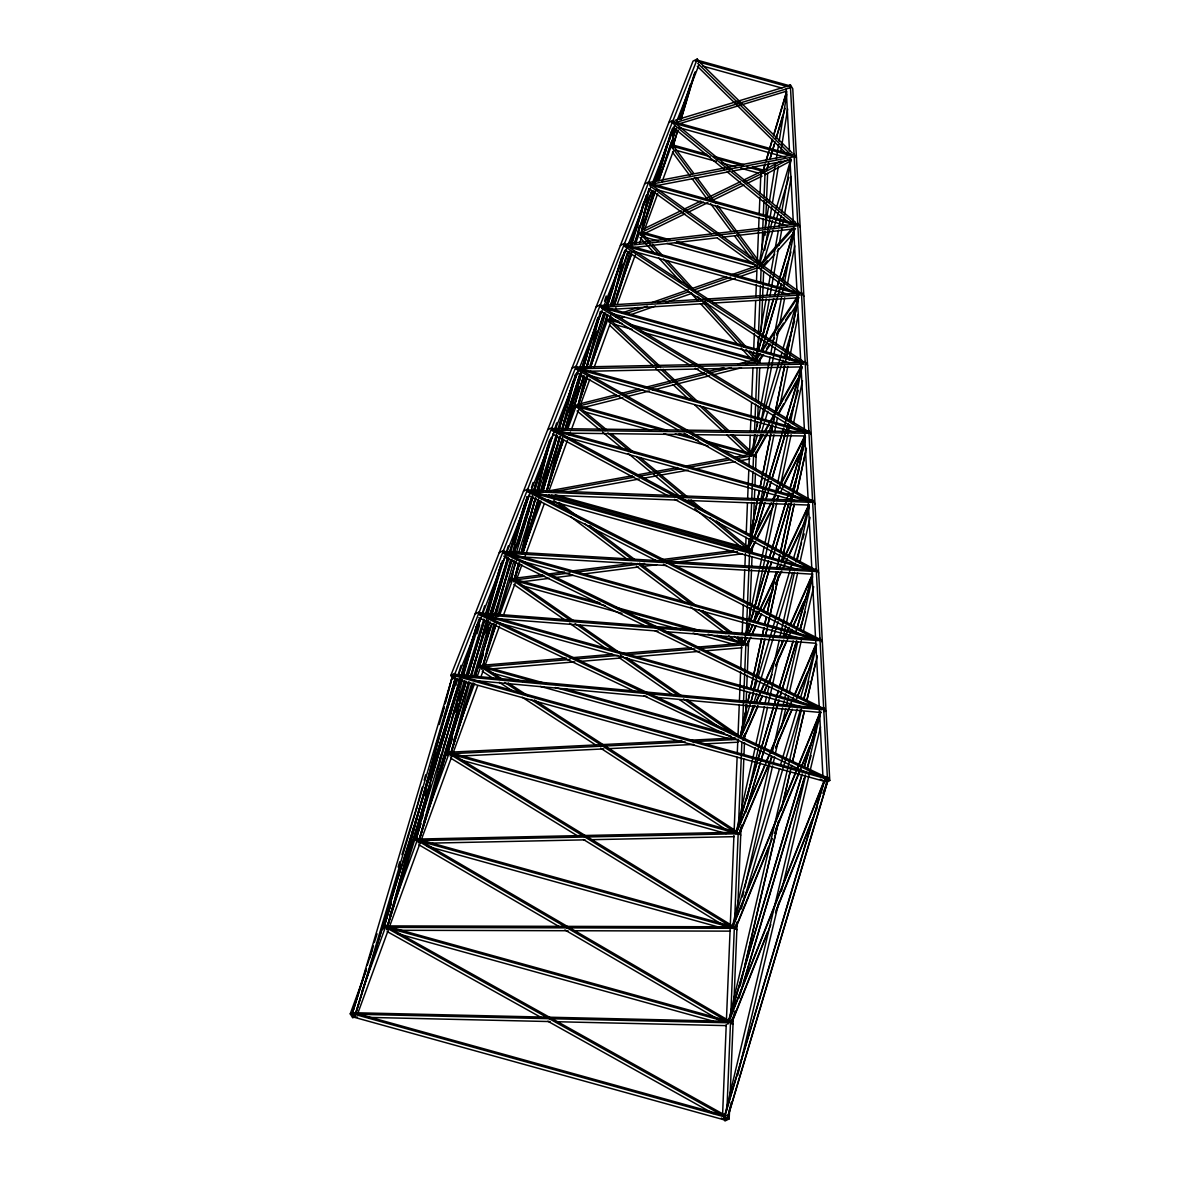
<?xml version="1.0" encoding="UTF-8"?>
<svg xmlns="http://www.w3.org/2000/svg" width="1180" height="1180" viewBox="0 0 1180 1180"><rect width="100%" height="100%" fill="white"/><g stroke="black" fill="none" stroke-linecap="round" stroke-linejoin="round"><path stroke-width="1.5" d="M669.724 139.152L669.871 135.597M672.556 148.547L673.411 127.175M673.043 145.391L673.765 127.573M722.632 1113.64L726.246 1024.535M726.393 1020.907L730.169 928.159M730.243 926.344L733.945 835.425M734.167 829.968L737.117 757.236M737.264 753.592L737.795 740.863M738.016 735.42L739.27 704.504M739.418 700.861L740.598 671.774M740.745 668.131L741.704 644.501M741.851 640.858L741.999 637.215M742.146 633.586L743.341 604.485M743.489 600.856L744.742 569.94M744.89 566.312L745.406 553.582M745.553 549.939L746.07 537.21M746.217 533.567L747.471 502.665M747.619 499.022L748.813 469.935M748.961 466.292L749.33 457.206M749.551 451.748L750.215 435.376M750.362 431.747L750.878 419.018M751.026 415.375L751.542 402.646M751.69 399.017L752.943 368.101M753.46 355.372L753.607 351.729M753.755 348.1L754.359 333.557M754.507 329.913L755.687 300.826M755.834 297.183L756.351 284.454M756.498 280.81L757.014 268.096M757.309 260.81L759.079 217.179M759.227 213.536L759.905 197.178M760.053 193.535L760.938 171.72M752.147 451.837L752.294 448.194M726.939 1109.716L730.568 1020.612M730.715 1016.983L734.403 926.049M734.771 916.963L738.178 833.316M738.547 824.23L741.881 742.397M742.323 731.482L745.863 644.206M746.232 635.12L749.713 549.644M750.303 535.101L751.63 502.37M751.778 498.742L752.899 471.454M753.047 467.826L753.563 455.097M754.005 444.182L754.374 435.096M754.522 431.452L755.628 404.18M755.775 400.536L757.103 367.806M757.25 364.178L757.398 360.534M757.855 349.634L758.371 336.905M758.519 333.262L760.436 285.988M760.584 282.344L761.174 267.801M761.911 249.614L762.649 231.428M762.796 227.799L763.165 218.698M763.327 215.07L763.917 200.526M764.065 196.883L765.024 173.239M724.933 1121L729.166 1118.891L729.55 1109.805M730.14 1095.261L733.237 1018.886M733.975 1000.699L737.161 922.509M737.825 906.137L741.011 827.947M741.748 809.775L743.813 758.858M743.961 755.215L744.477 742.486M744.624 738.857L744.772 735.214M745.583 715.213L746.04 704.298M746.188 700.669L746.557 691.569M746.704 687.94L747.22 675.211M747.368 671.568L748.622 640.652M749.433 620.65L749.949 607.921M750.097 604.293L751.513 569.734M751.66 566.105L752.029 557.019M752.471 546.104L752.25 551.562L750.613 549.069M753.283 526.103L754.241 502.459M754.389 498.83L754.758 489.73M754.905 486.101L755.421 473.372M755.569 469.728L756.306 451.542M757.354 426.083L757.501 422.455M757.649 418.812L758.165 406.082M758.312 402.454L759.713 367.894M760.082 358.808L759.935 362.452L758.298 359.959M761.188 331.536L763.637 271.533M765.112 235.159L765.26 231.516M765.407 227.888L767.62 173.327M759.256 264.099L764.537 231.516M765.156 227.961L768.637 206.19M769.213 202.562L775.658 162.752M776.293 159.182L778.594 144.653M779.183 141.04L786.794 93.987M764.788 250.101L771.823 206.677M772.443 203.107L778.254 166.867M780.644 152.441L787.635 108.958M637.893 233.006L639.147 225.823M641.345 213.241L642.908 204.243M640.755 235.381L648.912 188.623M757.25 353.528L754.861 362.142L766.174 298.791M351.876 1015.11L452.707 675.403L452.471 676.701L455.569 677.571L354.974 1015.965L351.876 1015.11L352.112 1013.812M353.012 1016.954L353.853 1014.121L726.128 1117.327L725.287 1120.145L353.012 1016.954L353.248 1015.656M454.433 675.727L454.669 674.429L826.959 777.62L826.723 778.918L825.882 781.735L453.592 678.544L454.433 675.727L826.723 778.918M696.657 61.36L696.893 60.062L789.966 85.86L789.73 87.158M755.156 360.549L754.92 361.862L761.72 338.999M766.779 295.398L768.121 287.92M768.726 284.542L770.378 275.25M770.983 271.872L778.417 230.248M779.065 226.619L781.057 215.527M781.662 212.149L791.072 159.418M762.841 335.798L769.36 299.351M769.95 295.974L778.402 248.67M779.007 245.293L781.957 228.758M782.561 225.38L783.904 217.902M784.508 214.524L791.293 176.513M725.287 1120.145L725.523 1118.847M727.264 1119.171L827.844 780.762L824.746 779.906L724.166 1118.301L727.264 1119.171L727.5 1117.858M819.318 640.563L819.554 639.265M824.156 711.584L824.392 710.286M827.844 780.762L828.08 779.464M751.306 455.229L755.185 434.815M755.805 431.688L757.619 422.145M758.238 419.018L770.112 356.965M770.732 353.853L781.573 297.227M782.192 294.1L794.76 228.433M759.669 428.694L775.29 347.23M775.702 344.914L778.756 329.117M779.803 323.689L784.73 297.847M787.444 283.864L794.73 245.838M747.56 549.157L749.743 538.375M750.465 534.776L759.183 491.632M760.274 486.234L770.82 434.093M771.558 430.508L772.635 425.11M773.372 421.511L774.463 416.112M775.555 410.728L784.641 365.785M785.364 362.186L786.824 354.988M787.547 351.389L798.093 299.263M747.456 549.88L749.625 539.098M750.362 535.499L759.448 490.555M760.171 486.957L770.717 434.815M771.44 431.231L772.531 425.832M773.269 422.233L784.538 366.508M786.352 357.511L798.344 298.186M756.424 521.767L765.26 477.9M765.879 475.024L773.977 434.756M774.596 431.88L777.502 417.499M780.054 404.917L787.798 366.434M789.14 359.959L798.344 314.293M743.592 644.531L748.15 622.937M748.666 620.208L759.286 569.837M759.905 567.167L764.227 546.443M764.832 543.774L777.119 485.275M777.738 482.605L789.877 425.021M790.63 421.422L801.766 368.322M753.194 614.618L776.706 503.078M777.237 500.335L778.225 495.88M780.88 483.284L791.116 434.697M793.403 423.9L802.503 380.727M445.037 703.914L452.84 674.872M606.181 319.795L606.948 316.284M613.054 288.127L614.574 281.076M608.969 322.184L610.488 315.134M612.597 305.074L624.22 251.768M740.317 736.246L746.984 705.64M747.766 702.041L749.728 693.044M750.908 687.645L752.87 678.648M753.651 675.034L761.513 639.029M762.295 635.43L763.858 628.232M764.64 624.633L766.218 617.435M767 613.836L776.027 572.418M776.809 568.819L777.989 563.421M778.771 559.822L779.951 554.423M780.732 550.824L790.939 504.007M791.721 500.409L793.299 493.211M794.081 489.612L805.453 437.397M740.14 737.367L747.191 704.962M747.987 701.363L749.949 692.365M750.731 688.751L761.72 638.351M762.501 634.751L764.08 627.553M764.861 623.94L766.425 616.742M767.207 613.143L776.234 571.74M777.015 568.141L779.774 555.529M780.555 551.93L793.108 494.317M793.904 490.718L805.276 438.518M753.666 690.138L755.628 681.14M756.41 677.541L764.655 639.737M765.437 636.138L767 628.925M767.797 625.326L769.36 618.128M770.142 614.529L778.785 574.925M781.912 560.515L782.709 556.916M783.49 553.317L794.081 504.701M796.825 492.104L805.468 452.5M742.884 739.86L743.666 736.261M751.129 702.056L764.861 639.044M765.643 635.445L778.594 576.032M781.735 561.636L794.302 504.022M796.648 493.225L806.456 448.208M735.892 833.788L755.156 747.796M755.775 744.742L764.389 706.599M764.994 703.546L766.602 696.377M767.192 694.047L768.8 686.893M769.596 683.308L779.242 640.312M779.847 637.244L794.494 572.226M796.898 561.474L808.934 507.725M747.058 798.683L767.531 707.307M768.136 704.254L778.771 657.142M781.175 646.404L782.384 641.02M783.181 637.436L785.806 625.429M786.396 623.114L797.636 572.949M799.848 562.727L810.07 517.4M732.028 928.409L771.499 756.277M772.148 753.076L782.591 707.867M783.255 704.667L784.243 700.699M784.892 697.498L785.718 693.914M786.293 691.731L797.798 641.522M800.512 629.368L812.607 576.976M735.17 929.147L736.409 923.763M742.574 896.874L743.798 891.49M744.624 887.906L772.576 765.967M773.402 762.383L774.626 757.014M775.29 753.814L778.741 739.078M781.204 728.326L785.733 708.59M786.382 705.404L788.609 696.053M789.258 692.852L801.353 640.46M803.241 631.89L813.684 586.667M728.178 1023.031L801.589 709.018M803.683 700.035L816.678 644.413M731.585 1022.234L732.426 1018.65M744.595 966.612L778.564 821.265M782.768 803.329L790.32 771.027M792.414 762.059L804.155 711.82M806.678 701.053L815.896 661.567M731.305 1023.768L732.574 1018.384M740.125 986.082L778.712 821M781.234 810.232L791.721 765.378M792.547 761.793L804.303 711.54M806.81 700.787L817.298 655.918M574.041 408.31L579.085 387.04M584.97 362.216L587.493 351.566M577.61 407.189L584.764 377.054M586.873 368.19L600.325 311.431M805.483 776.189L724.328 1117.622L727.455 1118.375L731.275 1102.297M807.061 769.198L820.793 711.835M737.648 1075.482L778.874 902.081M781.426 891.357L809.052 775.157M809.893 771.587L820.528 726.895M542.859 492.222L548.494 470.142M560.043 423.827L561.385 418.487M546.311 492.193L560.087 436.969M562.314 428.075L575.634 374.635M357.481 1017.145L353.808 1017.057L354.516 1014.21L728.812 1022.809M479.537 613.216L827.593 777.856L825.956 778.667L825.233 781.514L820.233 779.154M511.102 579.07L512.917 572.02M510.512 581.843L515.513 562.418M528.699 511.22L532.342 497.09M534.157 490.039L535.514 484.744M514.244 579.778L518.33 563.893M521.058 553.287L535.159 498.565M536.974 491.5L550.16 440.302M514.111 580.767L518.654 563.111M521.383 552.52L535.484 497.798M537.298 490.733L550.942 437.765M479.331 665.918L482.591 653.514M479.228 666.833L489.479 627.849M500.689 585.31L507.208 560.5M481.897 669.326L494.022 623.247M495.895 616.152L510.822 559.453M512.695 552.358L527.254 496.515M822.888 793.314L828.271 778.948M446.999 755.377L458.887 710.95M472.678 659.413L478.859 636.3M450.126 756.1L469.714 682.409M471.528 676.125L486.75 619.264M487.783 614.883L502.444 560.618M415.714 840.381L430.553 785.6M444.432 734.344L451.616 707.838M418.369 842.889L462.486 679.547M463.445 676.007L478.77 619.456M384.016 926.462L390.315 903.438M439.27 724.49L441.689 715.626M442.662 712.086L444.108 706.776M445.081 703.221L452.353 676.656M383.471 928.926L400.92 865.146M416.437 808.448L422.248 787.193M424.195 780.113L425.641 774.788M441.645 716.319L444.064 707.469M387.143 927.215L455.008 679.164M386.612 929.678L454.949 679.872M384.4 925.238L390.669 904.131M384.164 926.536L390.964 903.673M412.395 831.576L413.959 826.295M415.006 822.785L428.075 778.815M455.775 685.61L457.353 680.329M387.497 926.094L460.687 679.901M461.734 676.376L476.882 625.385M387.276 927.392L460.967 679.444M462.014 675.919L477.694 623.158M416.171 838.405L420.36 824.289M421.939 818.994L422.986 815.469M477.015 633.704L479.641 624.884M415.935 839.717L420.655 823.832M439.535 760.304L441.114 755.008M443.208 747.943L450.553 723.237M451.601 719.712L455.274 707.366M457.368 700.301L459.994 691.48M419.269 839.275L465.952 682.217M468.047 675.152L484.316 620.444M486.411 613.394L500.055 567.506M418.517 842.328L466.248 681.745M467.826 676.45L484.611 619.987M486.175 614.692L501.397 563.524M447.412 753.356L452.117 737.515M447.707 752.899L450.834 742.338M472.811 668.411L481.189 640.253M482.237 636.728L485.895 624.412M450.804 753.755L471.735 683.353M473.534 676.774L490.039 621.742M492.134 614.706L508.875 558.376M510.158 553.567L527.195 496.78M479.183 666.538L483.122 653.808M499.804 597.655L510.763 560.81M513.89 550.278L515.453 545.013M482.045 668.706L495.084 624.84M497.695 616.063L514.097 560.367M516.176 553.346L533.154 496.75M534.437 491.942L549.851 440.597M511.471 577.964L512.518 574.439M511.235 579.262L512.282 575.737M528.006 522.858L529.569 517.577M530.617 514.052L534.289 501.707M537.431 491.146L538.995 485.85M514.569 578.82L519.288 562.963M522.43 552.388L538.139 499.509M541.296 488.933L557.004 436.054M559.099 429.004L573.244 381.42M513.816 581.888L519.053 564.261M522.194 553.686L538.434 499.051M540.529 492.001L557.299 435.597M559.394 428.547L575.634 373.913M557.609 443.297L559.173 438.016M562.314 427.485L564.925 418.708M546.856 490.261L562.521 437.588M565.117 428.797L581.298 374.37M583.392 367.349L598.009 318.187M546.62 491.559L562.285 438.886M565.412 428.355L581.593 373.913M583.672 366.892L598.29 317.73M586.844 365.004L592.095 347.333M594.189 340.268L596.815 331.433M577.875 406.481L586.799 376.464M589.425 367.629L605.694 312.862M607.508 306.269L622.73 255.042M615.414 288.938L622.73 264.32M609.632 319.677L610.679 316.166M613.821 305.62L630.017 251.119M631.816 244.54L646.729 194.862M643.484 214.554L648.675 197.104M641.625 231.575L653.573 191.425M656.685 180.953L671.214 132.072M640.873 234.628L653.853 190.983M656.965 180.511L670.461 135.11M673.397 144.742L677.6 130.641M681.258 118.31L694.887 72.482L679.149 119.623M673.161 146.04L677.88 130.184M681.022 119.608L695.168 72.01M762.841 171.439L764.935 164.389M765.982 160.864L768.608 152.058M769.655 148.533L772.281 139.712M773.844 134.431L786.426 92.129M762.605 172.737L765.23 163.931M766.277 160.406L772.561 139.255M773.608 135.73L786.706 91.671M767 168.784L768.563 163.489M770.142 158.209L774.331 144.108M775.909 138.812L782.709 115.906M766.764 170.082L768.859 163.032M769.906 159.507L775.142 141.88M776.189 138.355L785.098 108.398M759.522 264.261L769.67 230.646M770.422 227.593L772.487 220.616M773.298 218.418L775.599 210.143M776.411 207.946L790.939 159.064M764.183 259.88L773.003 230.203M773.8 228.006L778.476 212.297M779.228 209.244L788.86 177.384M758.298 350.003L773.446 299.027M774.493 295.516L776.057 290.236M777.104 286.725L778.667 281.445M779.715 277.934L794.346 228.714M762.752 335.489L773.726 298.57M774.773 295.059L794.642 228.256M761.911 349.103L764.006 342.082M765.053 338.557L776.543 299.882M778.107 294.617L781.249 284.07M782.296 280.545L787.517 262.978M761.675 350.416L781.544 283.613M782.576 280.088L790.939 251.959M751.07 456.409L757.383 435.214M758.135 432.146L782.06 352.201M782.812 349.132L798.329 297.434M757.855 444.904L760.997 434.314M761.764 431.246L764.389 422.411M765.201 420.183L767.826 411.348M768.593 408.28L781.19 365.889M782.001 363.647L783.063 360.121M784.11 356.581L794.612 321.255M747.471 549.674L750.598 539.127M751.645 535.617L764.684 491.721M765.731 488.21L781.396 435.538M782.429 432.027L783.476 428.517M786.603 417.986L801.751 367.054M747.235 550.972L783.771 428.06M784.803 424.549L802.031 366.596M756.306 531.207L764.655 503.123M765.702 499.612L767.797 492.591M768.829 489.066L770.923 482.045M772.487 476.779L786.573 429.373M789.184 420.596L793.889 404.784M755.023 536.03L764.95 502.665M765.997 499.155L771.204 481.588M772.251 478.077L788.432 423.65M789.479 420.139L798.344 390.285M744.138 642.466L745.716 637.171M746.763 633.645L749.905 623.07M750.952 619.544L768.239 561.385M769.286 557.86L771.381 550.809M772.428 547.284L787.104 497.93M789.73 489.125L805.438 436.246M743.385 645.519L745.48 638.469M746.527 634.943L749.669 624.368M750.716 620.842L753.858 610.267M754.905 606.756L768.534 560.928M769.581 557.403L788.963 492.193M790.01 488.668L805.202 437.544M754.05 620.415L756.675 611.594M758.253 606.314L768.726 571.061M769.773 567.536L770.82 564.01M772.399 558.715L773.962 553.435M775.009 549.909L788.638 504.081M792.827 489.98L795.969 479.404M747.014 644.619L748.061 641.094M753.828 621.713L756.97 611.137M758.017 607.611L771.632 561.783M772.679 558.258L788.919 503.624M789.966 500.099L792.06 493.048M793.122 489.523L799.406 468.372M740.303 737.028L753.622 692.704M754.374 689.651L757.28 680.418M758.032 677.364L792.223 562.86M793.255 559.35L809.141 505.409M743.164 739.182L744.727 733.916M748.386 721.644L753.076 705.847M753.828 702.793L756.719 693.56M757.486 690.507L778.107 621.624M778.859 618.571L792.709 572.492M795.836 561.96L801.574 542.667M802.621 539.157L804.185 533.891M735.922 833.331L760.525 750.613M761.572 747.088L773.593 706.599M774.64 703.088L775.688 699.563M776.735 696.038L778.313 690.757M779.361 687.247L792.96 641.477M795.571 632.687L812.312 576.356M736.217 832.874L757.147 762.472M758.194 758.947L773.372 707.912M774.404 704.386L778.594 690.3M779.641 686.79L793.24 641.02M796.913 628.704L812.607 575.899M739.55 832.431L741.129 827.15M747.928 804.273L763.622 751.468M764.669 747.943L778.8 700.419M779.847 696.908L796.588 640.578M799.716 630.017L801.81 622.981M739.314 833.729L741.94 824.938M745.598 812.607L760.245 763.327M761.292 759.817L779.08 699.961M780.128 696.451L781.175 692.926M782.222 689.4L796.352 641.876M800.011 629.56L805.247 611.963M732.367 927.421L779.582 768.608M780.349 765.54L797.134 709.077M800.276 698.486L816.294 645.077M735.479 928.291L737.279 921.698M741.247 908.88L800.527 709.475M803.669 698.885L808.919 681.229M728.768 1020.685L801.943 774.493M804.037 767.457L820.233 712.941M728.532 1021.983L802.238 774.036M804.317 767L820.528 712.484M733.429 1016.275L734.993 1010.995M743.371 982.866L803.993 778.874M731.63 1022.854L733.724 1015.818M738.946 998.236L805.335 774.891M806.899 769.625L811.088 755.554M724.918 1115.248L824.451 780.363M728.016 1116.103L827.563 781.219M352.437 1012.72L366.125 968.869M367.216 965.358L372.157 949.576M374.34 942.569L377.084 933.793M446.055 712.838L456.454 679.518M351.891 1014.476L366.361 968.75M369.65 958.219L373.485 945.947M398.117 867.035L399.755 861.769M401.938 854.748L416.732 807.4M435.877 746.025L437.529 740.76M438.621 737.264L456.69 679.385M458.327 674.119L461.07 665.358M355.505 1013.679L459.522 680.491M461.159 675.226L476.484 626.123M460.303 678.603L355.195 1015.302L352.127 1014.343M461.395 675.093L476.72 625.99M383.913 927.465L391.347 903.084M425.213 795.615L426.865 790.335M430.169 779.788L445.022 732.323M463.194 674.311L480.806 618.054M481.912 614.544L484.67 605.753M386.981 928.439L464.33 680.801M465.982 675.521L483.874 619.028M485.526 613.762L501.5 562.772M415.699 840.588L420.906 823.389M455.952 712.528L458.71 703.767M459.817 700.256L465.879 680.963M468.091 673.942L473.047 658.16M487.93 610.798L505.025 556.414M506.677 551.149L508.329 545.883M419.549 838.419L468.622 682.291M470.274 677.04L487.93 620.901M490.128 613.88L507.769 557.756M509.436 552.491L524.864 503.373M418.767 841.576L468.947 681.952M470.599 676.686L488.24 620.547M490.438 613.541L508.093 557.403M509.745 552.137L525.174 503.019M447.132 754.182L450.996 741.925M522.799 514.465L527.224 500.468M447.5 753.696L452.471 737.957M485.614 632.967L488.373 624.22M491.691 613.718L501.072 583.982M513.772 543.729L529.245 494.745M531.457 487.738L533.109 482.487M451.291 751.675L472.841 683.441M475.039 676.435L491.618 623.955M494.922 613.452L512.046 559.217M514.259 552.211L531.384 497.975M534.142 489.228L549.615 440.228M450.553 754.699L473.195 682.969M475.407 675.963L491.986 623.468M494.745 614.721L511.869 560.485M514.067 553.479L532.298 495.748M533.95 490.497L547.756 446.748M479.301 666.803L483.195 654.517M517.71 545.721L528.847 510.616M542.195 468.504L553.332 433.414M554.998 428.148L556.68 422.882M482.355 667.821L496.264 623.955M498.624 615.798L516.309 560.78M518.669 552.624L535.927 498.226M538.021 492.34L556.385 434.432M557.639 429.786L573.642 380.034M511.176 578.938L512.282 575.442M511.102 579.896L512.784 574.645M543.479 478.416L549.629 459.168M550.736 455.672L556.886 436.423M568.052 401.436L577.536 371.685M515.336 576.474L519.23 564.232M523.138 551.975L539.334 501.235M542.682 490.747L559.984 436.512M562.226 429.505L580.088 373.514M582.315 366.523L597.95 317.538M514.141 580.929L519.731 563.435M523.079 552.933L539.821 500.453M542.623 491.691L559.925 437.456M562.712 428.709L580.575 372.733M582.256 367.481L596.21 323.733M569.247 411.024L572.049 402.306M576.519 388.368L581.003 374.414M583.245 367.437L584.926 362.216M592.773 337.805L594.455 332.583M595.576 329.087L601.181 311.653M604.529 301.195L606.21 295.959M547.048 489.789L563.303 439.226M567.226 427.027L583.466 376.464M586.268 367.747L603.629 313.703M605.871 306.726L621.565 257.919M547.063 490.541L563.317 439.978M566.68 429.52L584.041 375.476M586.844 366.759L604.204 312.715M606.446 305.753L621.565 258.671M602.523 320.311L604.219 315.06M607.051 306.313L613.29 287.065M620.09 266.075L625.194 250.322M578.79 403.073L586.726 378.588M590.693 366.331L607.139 315.606M610.532 305.104L627.539 252.623M630.946 242.121L643.985 201.883M577.758 407.13L587.389 377.379M590.797 366.892L607.803 314.411M610.635 305.649L628.217 251.429M630.489 244.422L646.36 195.438M631.669 242.446L633.38 237.209M634.53 233.729L641.935 211.087M645.932 198.904L648.779 190.186M614.485 304.233L631.02 253.73M634.442 243.272L651.567 191.027M654.413 182.325L666.966 144.004M609.573 320.223L610.709 316.727M614.706 304.543L631.816 252.299M634.678 243.582L651.788 191.337M654.635 182.635L672.32 128.65M656.434 177.87L669.207 139.388M642.775 227.991L653.808 194.759M659.03 179.006L671.818 140.538M672.969 137.028L675.299 130.036M679.37 117.794L690.403 84.562M641.404 233.316L655.343 191.337M658.824 180.835L676.243 128.369M822.593 708.31L454.005 674.296L455.215 675.889L454.256 678.677L461.601 679.356M721.319 1118.035L724.535 1119.835L725.494 1117.047L386.583 927.923M355.46 1016.555L352.673 1017.809L350.239 1013.856L366.434 969.591M382.63 925.341L390.727 903.202M415.021 836.812L419.387 824.894M443.046 760.215L444.919 755.112M446.792 749.993L451.763 736.379M478.549 663.19L481.661 654.679M361.891 991.539L386.185 925.15L387.807 927.79M389.916 914.942L417.322 840.042M424.18 821.31L449.713 751.513M453.459 741.306L474.625 683.427M477.118 676.612L480.865 666.405M486.47 651.08L495.807 625.548M499.538 615.341L512.622 579.587M523.212 550.647L541.281 501.279M553.11 468.947L563.701 440.007M568.067 428.089L576.165 405.95M590.487 366.803L607.921 319.146M616.639 295.31L631.595 254.452M635.327 244.245L639.693 232.327M659 179.552L670.83 147.205M358.101 1012.514L388.618 929.103M389.238 927.406L420.39 842.284M421.629 838.892L452.147 755.48M453.4 752.073L477.694 685.683M480.806 677.173L483.299 670.358M484.538 666.951L499.494 626.093M503.226 615.886L515.055 583.54M516.928 578.436L521.914 564.822M524.407 558.007L544.334 503.536M548.7 491.618L567.374 440.553M569.247 435.45L570.5 432.042M571.74 428.635L578.598 409.917M580.457 404.799L589.808 379.267M594.159 367.349L610.355 323.099M614.721 311.181L615.96 307.774M617.214 304.366L635.268 254.998M639.634 243.08L642.746 234.569M644.619 229.466L657.702 193.727M662.054 181.809L673.264 151.158M452.412 678.235L450.834 675.462L693.044 61.109L697.277 59L698.87 61.758M450.834 675.462L455.067 673.367L697.277 59M458.12 675.801L481.661 616.063L479.287 611.919L475.053 614.028M482.34 614.367L505.896 554.63L503.506 550.485L499.273 552.594M506.559 552.919L530.115 493.196M531.457 489.789L554.335 431.762L551.945 427.617L547.712 429.726M555.677 428.34L578.554 370.328M579.896 366.906L602.11 310.591M604.116 305.473L626.993 247.446M628.35 244.039L650.549 187.723M652.57 182.605L674.768 126.29M676.789 121.171L698.988 64.841M728.458 1021.821L823.861 781.396M727.809 1024.255L824.555 780.423L827.623 781.381M731.526 1022.794L767.384 932.421M776.175 910.252L812.032 819.879M825.572 785.762L827.593 780.659M731.556 1023.532L770.791 924.619M775.525 912.686L817.475 806.958M732.323 927.229L797.827 766.794M799.229 763.386L820.13 712.189M732.338 928.026L795.763 772.708M797.149 769.301L820.144 712.971M735.391 928.217L768.844 846.281M775.806 829.216L800.202 769.478M801.589 766.071L809.952 745.583M735.406 928.999L772.34 838.538M774.434 833.419L816.25 731.025M736.187 832.638L764.846 764.891M766.277 761.498L769.139 754.728M770.569 751.336L788.476 709.003M789.907 705.611L793.491 697.144M794.922 693.751L815.69 644.634M736.187 833.508L791.352 703.088M794.922 694.622L815.705 645.504M739.255 833.626L767.9 765.879M775.776 747.25L790.821 711.688M797.267 696.436L807.297 672.718M739.255 834.496L772.207 756.587M775.776 748.12L792.252 709.165M795.836 700.699L811.604 663.426M740.804 736.364L754.138 706.186M755.613 702.823L763.77 684.371M765.26 681.022L783.033 640.77M784.523 637.421L788.963 627.362M790.452 623.999L812.681 573.687M740.789 737.323L754.861 705.463M756.351 702.1L783.771 640.047M785.261 636.699L788.963 628.306M790.438 624.957L812.681 574.645M743.105 739.049L757.929 705.507M759.419 702.144L762.383 695.448M763.858 692.085L766.823 685.374M775.717 665.255L786.101 641.773M787.576 638.424L789.066 635.061M793.506 625.002L803.89 601.52M743.105 739.993L757.929 706.451M759.404 703.103L762.369 696.392M763.858 693.044L772 674.591M775.717 666.213L792.016 629.309M793.491 625.961L809.067 590.738M743.931 643.439L746.247 638.483M748.577 633.513L752.442 625.238M753.991 621.934L758.637 611.992M760.186 608.688L777.207 572.285M778.756 568.966L781.086 564.01M782.635 560.692L784.184 557.388M785.718 554.069L808.949 504.421M743.902 644.487L746.999 637.879M748.548 634.56L753.194 624.633M754.743 621.329L777.959 571.681M779.508 568.362L781.057 565.058M782.606 561.739L808.919 505.483M747.751 642.805L749.3 639.501M752.398 632.878L755.495 626.255M757.811 621.285L760.908 614.677M763.224 609.706L770.968 593.157M775.614 583.23L781.027 571.636M782.576 568.332L784.125 565.028M785.673 561.71L787.222 558.405M788.771 555.087L801.161 528.611M746.955 645.504L750.819 637.23M752.368 633.925L756.247 625.651M757.796 622.347L761.661 614.072M763.209 610.753L773.269 589.248M775.599 584.277L781.779 571.032M783.328 567.727L787.208 559.453M788.756 556.149L804.229 523.05M747.796 548.848L770.761 503.358M772.399 500.114L805.188 435.14M747.781 549.998L752.693 540.248M754.33 537.003L771.543 502.887M773.18 499.642L775.644 494.774M777.281 491.514L805.158 436.29M750.849 549.88L754.123 543.375M756.587 538.508L770.525 510.896M784.449 483.284L799.214 454.049M750.819 551.03L755.731 541.281M757.368 538.036L773.77 505.556M777.045 499.051L778.682 495.807M780.334 492.562L803.285 447.073M751.675 454.241L762.516 434.963M764.33 431.747L774.257 414.077M776.071 410.861L801.353 365.889M751.675 455.48L763.416 434.594M765.23 431.378L768.829 424.962M770.643 421.747L774.257 415.316M776.057 412.1L801.353 367.128M754.713 455.303L766.454 434.417M770.068 427.986L771.867 424.771M778.195 413.531L783.609 403.899M785.423 400.684L797.164 379.798M754.713 456.542L767.354 434.048M769.154 430.833L771.867 426.024M778.195 414.77L800.763 374.62M755.569 359.635L759.566 353.617M761.557 350.608L797.503 296.46M755.584 361.036L760.584 353.513M762.575 350.504L767.575 342.997M769.567 339.988L798.521 296.357M759.581 359.221L762.59 354.708M766.572 348.69L769.567 344.177M776.558 333.645L783.55 323.128M785.556 320.119L790.541 312.597M758.607 362.142L763.593 354.62M765.599 351.611L770.584 344.088M772.59 341.079L774.582 338.07M776.588 335.061L797.547 303.467M760.687 263.671L792.223 228.301M758.401 267.993L793.58 228.537M763.681 264.807L767.325 260.736M762.619 267.772L774.744 254.172M777.163 251.458L794.155 232.416M787.503 86.332L790.335 84.798L792.768 88.751L829.761 780.511L826.929 782.045M791.205 155.509L794.037 153.975L796.471 157.928M794.907 224.687L797.739 223.153L800.173 227.106M798.595 293.864L801.427 292.316L803.86 296.283M802.297 363.027L805.129 361.493L807.562 365.446M805.999 432.204L808.831 430.671L811.265 434.624M809.701 501.382L812.533 499.848L814.967 503.801M817.091 639.737L819.923 638.203L822.357 642.156M820.793 708.915L823.625 707.38L826.059 711.334M824.496 778.092L827.327 776.558L790.335 84.798M763.386 170.422L781.013 160.996M762.206 173.401L787.842 159.698M765.171 174.625L790.807 160.908M668.824 122.543L673.057 120.434L674.65 123.192M644.605 183.977L648.838 181.868L650.431 184.641M620.385 245.411L624.618 243.301L626.211 246.074M596.166 306.844L600.399 304.75L602.774 308.88M571.931 368.293L576.179 366.183L577.758 368.942M754.654 360.121L757.471 358.72M523.492 491.16L527.726 489.051L529.319 491.809M723.886 1116.575L726.718 1115.174M641.625 229.938L681.052 210.674M684.326 209.067L700.758 201.043M705.684 198.638L740.185 181.779M743.459 180.171L763.18 170.54M640.976 232.622L703.398 202.119M708.325 199.7L741.173 183.652M744.462 182.044L764.168 172.413M645.475 233.124L684.902 213.86M688.176 212.253L707.897 202.621M712.823 200.202L744.034 184.95M747.309 183.343L762.103 176.115M509.067 579.778L511.855 578.51M477.31 666.582L480.098 665.328M445.539 753.4L448.326 752.147M413.782 840.219L416.555 838.965M382.01 927.038L384.798 925.784M350.239 1013.856L353.026 1012.602M724.535 1119.835L726.157 1119.127M820.292 639.545L818.448 640.268L527.873 491.957M622.347 312.848L637.967 307.405M651.862 302.552L688.309 289.838M691.775 288.628L726.497 276.518M731.703 274.704L757.737 265.633M609.146 319.529L612.612 318.305M616.093 317.096L619.559 315.886M626.506 313.467L647.333 306.195M657.747 302.567L689.002 291.667M692.468 290.457L730.656 277.138M735.863 275.324L758.43 267.462M620.783 318.172L624.25 316.963M631.197 314.544L655.505 306.062M665.918 302.434L691.952 293.348M695.433 292.139L735.347 278.215M738.827 277.005L756.188 270.957M675.034 120.301L788.815 85.727M789.523 87.969L673.972 123.074L671.523 121.363M679.739 123.635L786.529 91.184M576.858 404.622L615.827 394.799M621.137 393.471L638.852 389.002M644.162 387.66L704.401 372.482M707.941 371.582L723.886 367.57M738.046 364.001L755.761 359.531M577.3 406.392L619.825 395.684M623.365 394.784L642.849 389.872M648.159 388.53L706.614 373.795M710.154 372.91L731.408 367.555M745.583 363.986L756.218 361.301M583.82 407.483L622.789 397.675M626.329 396.775L649.369 390.978M652.909 390.079L709.593 375.786M713.133 374.901L741.468 367.762M649.133 182.443L792.562 154.89M649.634 184.478L793.048 156.925M655.652 185.821L729.152 171.705M732.736 171.012L790.113 159.993M547.063 491.204L632.318 475.761M635.946 475.098L677.659 467.531M683.102 466.557L728.458 458.327M733.886 457.353L752.029 454.064M554.541 491.603L634.353 477.133M639.796 476.16L681.509 468.593M688.766 467.28L730.479 459.713M737.736 458.4L752.25 455.775M566.621 492.178L639.177 479.036M642.805 478.372L657.319 475.747M660.948 475.083L688.161 470.156M693.589 469.168L735.317 461.616M738.946 460.952L749.831 458.976M513.58 578.421L542.697 574.719M548.154 574.026L564.527 571.946M569.984 571.253L631.846 563.391M650.047 561.09L655.505 560.397M660.962 559.703L733.739 550.455M741.011 549.526L748.282 548.597M513.625 580.088L544.555 576.15M550.013 575.457L570.029 572.92M575.486 572.226L644.619 563.435M664.635 560.898L737.412 551.65M744.683 550.721L748.327 550.264M520.262 582.035L549.379 578.333M554.836 577.639L573.023 575.324M582.124 574.173L638.528 567.005M642.171 566.533L656.714 564.689M674.916 562.373L742.235 553.818M626.831 243.803L796.323 224.067M625.297 245.912L796.603 225.955M635.135 247.372L717.145 237.814M722.617 237.18L795.512 228.699M481.927 665.314L566.4 658.175M570.073 657.865L612.317 654.295M623.335 653.366L691.274 647.643M696.79 647.171L744.536 643.144M481.794 666.921L569.94 659.487M575.457 659.015L617.686 655.446M626.875 654.679L694.814 648.941M700.33 648.469L744.403 644.752M492.149 668.854L574.793 661.877M580.295 661.42L620.695 658.012M635.386 656.759L699.666 651.345M705.168 650.873L741.896 647.776M695.138 60.785L698.014 60.549L792.163 152.958M600.856 305.546L800.084 293.245M600.974 307.331L800.202 295.03M609.057 309.514L707.749 303.422M713.236 303.083L799.14 297.773M452.073 752.088L681.922 740.627M689.282 740.258L735.243 737.972M449.964 753.755L685.329 742.014M692.69 741.645L738.65 739.359M460.318 756.056L603.747 748.902M607.42 748.725L693.84 744.418M703.044 743.961L737.972 742.205M420.39 839.01L736.984 832.239M418.148 840.573L736.586 833.773M432.175 843.11L584.956 839.85M592.316 839.688L734.063 836.664M576.696 367.054L803.846 362.422M576.666 368.75L803.801 364.119M590.28 371.213L698.354 369.016M703.855 368.898L800.94 366.906M386.848 925.902L733.208 926.802M386.332 927.392L732.692 928.291M396.687 930.283L568.023 930.725M573.554 930.74L730.14 931.138M552.535 428.561L807.607 431.6M552.358 430.184L807.415 433.222M564.188 433.104L687.129 434.565M692.63 434.638L804.568 435.966M355.121 1012.75L729.417 1021.349M368.485 1017.396L550.131 1021.57M555.633 1021.703L726.261 1025.627M528.375 490.039L811.353 500.777M528.065 491.618L811.044 502.341M539.924 494.877L677.748 500.099M683.25 500.305L808.212 505.04M504.214 551.517L815.115 569.955M503.772 553.037L814.672 571.474M519.348 556.798L666.523 565.515M675.712 566.061L811.855 574.144M480.024 612.995L818.846 639.132M479.493 614.47L818.315 640.607M495.01 618.512L658.012 631.094M663.499 631.521L815.528 643.248M455.215 675.889L821.959 709.74M474.434 680.536L646.802 696.451M655.977 697.292L821.015 712.528M452.294 677.35L455.436 678.102M698.413 61.847L787.975 86.671M702.852 66.124L781.868 88.043M674.429 121.983L791.913 154.55M672.438 122.794L791.677 155.849M678.618 127.558L785.57 157.22M673.5 145.155L706.864 154.403M713.885 156.35L743.739 164.625M752.53 167.059L764.817 170.466M671.509 145.966L710.139 156.674M717.175 158.622L743.503 165.923M747.029 166.896L764.581 171.764M675.948 150.244L716.334 161.439M721.6 162.899L735.642 166.793M740.922 168.253L758.475 173.121M650.224 183.431L795.586 223.728M649.988 184.729L795.35 225.026M656.242 189.508L787.429 225.881M641.728 231.973L669.783 239.746M676.804 241.694L753.961 263.081M639.752 232.785L666.051 240.071M674.812 242.505L757.236 265.353M644.162 237.062L658.189 240.941M666.966 243.375L752.884 267.196M625.99 244.865L799.288 292.906M623.999 245.676L799.052 294.204M633.763 251.429L789.376 294.572M601.771 306.298L802.99 362.083M601.534 307.596L802.754 363.381M611.284 313.349L789.567 362.776M609.986 318.792L618.851 321.24M629.486 324.19L755.348 359.089M609.75 320.09L622.155 323.526M631.02 325.99L755.112 360.387M614.234 324.382L631.964 329.294M640.828 331.757L748.961 361.729M577.551 367.732L808.462 431.747M575.545 368.544L808.226 433.045M588.923 375.299L794.951 432.411M578.215 405.61L666.626 430.11M679.016 433.547L693.162 437.47M703.767 440.406L751.513 453.636M576.209 406.407L661.095 429.948M675.24 433.856L698.221 440.243M707.071 442.692L753.047 455.436M584.218 411.687L651.419 430.317M663.794 433.739L708 445.996M720.375 449.433L745.141 456.291M553.332 429.166L810.38 500.423M553.096 430.479L811.929 502.223M564.674 436.733L796.898 501.102M555.264 494.863L749.433 548.685M551.503 495.187L749.197 549.983M527.342 490.113L814.082 569.601M528.876 491.913L815.616 571.4M540.425 498.167L797.09 569.306M504.878 552.048L817.784 638.778M504.656 553.346L817.548 640.076M503.816 556.163L507.341 557.137M519.716 560.574L802.577 638.985M514.687 579.233L599.942 602.877M614.161 606.815L701.186 630.931M717.175 635.371L743.813 642.746M514.451 580.545L605.045 605.65M621.019 610.075L695.625 630.754M708.059 634.206L745.362 644.546M520.719 585.324L621.963 613.394M636.168 617.332L680.58 629.633M693.014 633.085L735.642 644.9M478.888 612.995L821.472 707.956M480.437 614.78L821.25 709.254M495.571 622.037L804.436 707.646M481.145 665.564L546.738 683.751M564.468 688.663L724.019 732.883M482.694 667.349L537.638 682.586M555.367 687.498L730.877 736.158M490.718 672.63L522.622 681.48M540.351 686.391L731.807 739.462M449.388 752.383L736.128 831.871M450.922 754.168L737.662 833.655M460.702 759.935L726.202 833.537M419.387 839.688L734.049 926.919M419.151 840.986L733.827 928.217M427.145 846.252L718.841 927.111M385.845 926.005L728.429 1020.98M385.609 927.318L728.193 1022.278M397.203 933.572L713.163 1021.157M354.089 1012.823L724.594 1115.528M479.552 614.81L825.956 778.667M478.844 617.671L635.386 691.716M643.705 695.654L808.58 773.638M503.801 551.798L822.298 707.882M503.713 553.376L822.194 709.46M504.656 557.049L644.929 625.784M654.826 630.636L804.996 704.224M528.065 490.393L818.64 638.705M528.817 495.644L656.862 561.001M663.44 564.35L802.975 635.577M552.343 428.974L815.011 569.512M552.004 430.523L814.687 571.061M552.948 434.24L668.072 495.836M674.562 499.317L801.028 566.975M386.598 926.33L725.508 1115.439M387.232 931.61L541.428 1017.647M547.859 1021.246L713.295 1113.551M576.622 367.57L811.398 500.335M576.135 369.089L810.911 501.854M577.064 372.851L677.689 429.756M684.076 433.37L799.067 498.402M418.413 839.54L729.417 1020.892M418.295 841.119L729.299 1022.47M418.915 844.821L560.131 927.17M564.896 929.943L717.234 1018.768M600.9 306.166L807.784 431.143M601.815 308.6L807.135 432.647M601.181 311.476L690.507 365.446M695.212 368.278L795.527 428.886M450.244 752.751L733.341 926.33M449.993 754.3L733.105 927.878M450.583 758.047L577.271 835.72M583.54 839.555L722.735 924.899M482.06 665.977L502.046 678.957M508.197 682.955L528.183 695.949M534.334 699.932L737.279 831.767M481.691 667.497L500.143 679.474M504.76 682.468L523.197 694.46M530.897 699.46L736.91 833.287M482.237 671.258L494.538 679.252M499.155 682.247L512.99 691.244M522.209 697.233L596.003 745.17M600.62 748.164L726.688 830.071M625.179 244.762L802.651 360.947M624.338 246.237L803.344 363.425M625.267 250.116L701.761 300.192M704.814 302.198L793.55 360.298M513.89 579.203L574.114 621.064M580.132 625.253L620.783 653.499M626.801 657.688L681.008 695.359M687.025 699.548L741.217 737.22M513.374 580.678L570.589 620.444M575.102 623.586L615.754 651.832M620.267 654.974L678.972 695.787M683.5 698.929L734.683 734.506M513.875 584.498L565.058 620.075M569.571 623.217L607.213 649.369M619.249 657.747L673.456 695.418M679.474 699.607L721.629 728.901M649.457 183.357L799.111 291.667M649.9 185.894L799.538 294.204M649.325 188.785L711.555 233.817M717.484 238.109L790.084 290.649M548.671 494.656L554.541 499.081M558.937 502.385L580.929 518.964M589.735 525.587L635.194 559.822M639.59 563.14L696.79 606.21M702.646 610.635L731.984 632.716M737.839 637.141L745.185 642.658M553.848 500.497L568.524 511.545M584.646 523.699L633.041 560.146M637.436 563.45L691.701 604.322M699.032 609.839L729.83 633.041M734.226 636.359L744.492 644.088M548.42 499.951L554.29 504.362M570.412 516.516L627.613 559.586M636.404 566.223L684.798 602.67M690.669 607.081L725.862 633.586M728.798 635.799L736.128 641.315M673.736 121.953L795.6 222.342M673.869 124.608L795.733 224.982M673.367 127.499L724.373 169.522M727.205 171.852L788.137 222.047M577.581 405.699L607.361 430.42M611.609 433.945L634.294 452.781M639.973 457.486L686.76 496.323M691.023 499.848L705.198 511.619M716.54 521.029L749.153 548.095M576.725 407.071L605.075 430.612M607.907 432.957L630.607 451.793M636.271 456.498L684.489 496.515M688.737 500.04L700.079 509.45M710.006 517.696L748.282 549.467M577.079 410.994L599.764 429.83M602.597 432.175L622.45 448.651M628.114 453.371L650.8 472.192M653.646 474.552L679.164 495.733M694.769 508.669L741.556 547.505M609.441 318.969L660.476 366.774M663.16 369.281L698.088 401.982M703.457 407.012L728.989 430.906M733.016 434.683L751.822 452.294M608.364 320.267L658.057 366.803M660.741 369.31L694.327 400.757M699.696 405.787L726.556 430.951M730.597 434.712L752.088 454.846M609.942 325.518L652.924 365.756M655.608 368.278L670.388 382.114M673.072 384.636L689.194 399.725M694.563 404.755L722.779 431.157M726.806 434.933L745.613 452.545M697.749 63.351L791.898 155.76M697.321 66.257L786.249 153.533M641.3 232.268L649.929 241.708M652.393 244.393L662.26 255.19M667.202 260.574L694.327 290.236M705.419 302.375L746.114 346.876M749.816 350.917L755.982 357.658M639.973 233.448L659.709 255.028M663.396 259.069L691.76 290.088M697.926 296.829L700.389 299.528M702.867 302.213L743.548 346.714M746.025 349.413L755.879 360.195M640.047 237.519L654.856 253.7M658.543 257.742L680.742 282.005M690.61 292.802L698.014 300.885M700.477 303.584L738.695 345.386M741.173 348.085L749.802 357.525M352.569 1015.567L353.808 1017.057M673.175 145.583L693.84 173.475M697.1 177.87L715.611 202.827M717.779 205.763L760.215 263.007M671.568 146.645L692.247 174.537M694.415 177.472L711.835 200.954M715.095 205.364L734.683 231.781M736.851 234.717L757.531 262.594M672.512 152.264L689.931 175.761M692.1 178.696L707.336 199.243M710.596 203.639L731.275 231.531M734.535 235.926L750.864 257.948M754.448 454.521L756.085 456.999M746.763 643.631L748.4 646.109M739.078 832.741L740.716 835.219M735.229 927.303L736.866 929.781M731.379 1021.851L733.016 1024.343M727.529 1116.413L729.166 1118.891M818.654 572.979L816.221 569.025L811.973 571.327L815.587 638.69M609.352 318.762L610.975 321.388M827.327 776.558L829.761 780.511M417.956 838.331L419.579 840.971M455.067 673.367L456.645 676.125M786.19 88.913L789.494 150.819M789.877 158.091L793.285 221.811M793.58 227.268L796.987 290.988M797.282 296.445L800.689 360.166M800.881 363.794L804.391 429.343M804.583 432.972L808.182 500.335M808.285 502.149L811.781 567.683M815.675 640.504L819.274 707.852M819.377 709.682L822.873 775.216"/></g></svg>
